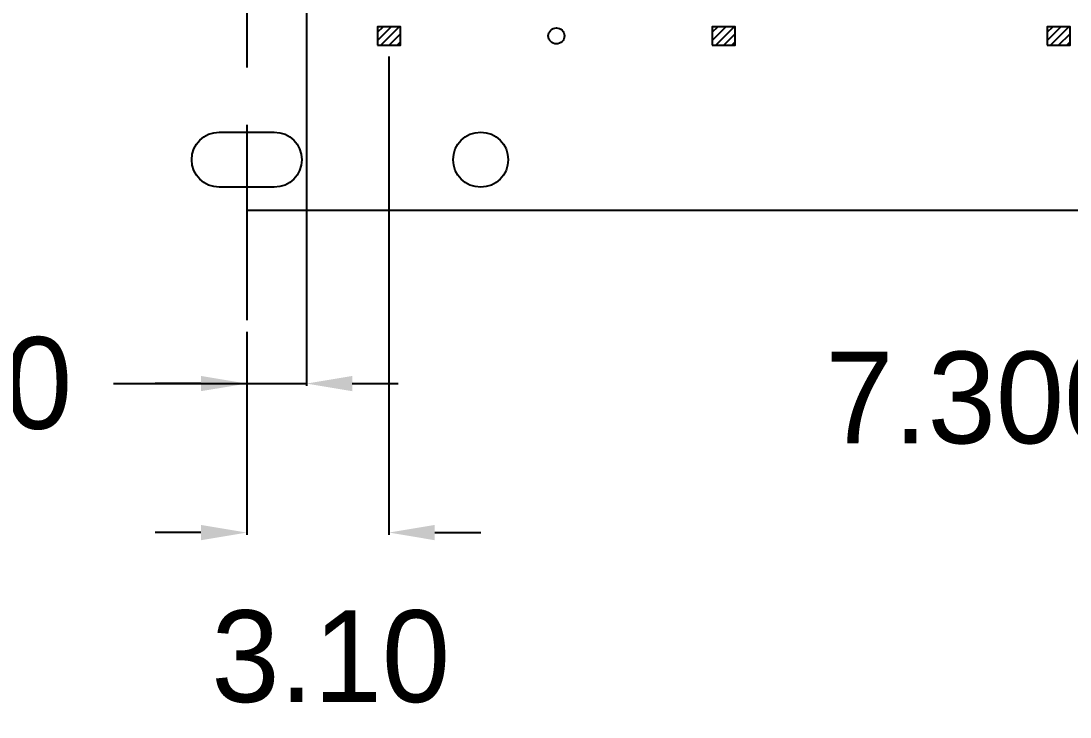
# Model space of a CAD drawing. Extents: x -371 to -96, y -307 to -115.
# Drawn here: x -291.71 to -268.84, y -306.73 to -291.55 of the extents above; entities that cross this region are included whole.
import ezdxf

# ---------------------------------------------------------------- set-up
doc = ezdxf.new("R2010")
doc.units = 0
doc.header["$LTSCALE"] = 5
doc.header["$MEASUREMENT"] = 0
doc.linetypes.add('CENTER', pattern=[2, 1.25, -0.25, 0.25, -0.25])
doc.layers.get('0').update_dxf_attribs({"linetype": 'CONTINUOUS'})
doc.layers.get('DEFPOINTS').update_dxf_attribs({"linetype": 'CONTINUOUS'})
for name, color, linetype in [('CENTER', 1, 'CENTER'), ('DIM', 3, 'CONTINUOUS'), ('half_bottom', 4, 'CONTINUOUS')]:
    doc.layers.add(name, color=color, linetype=linetype)
doc.dimstyles.get("Standard").update_dxf_attribs({"dimtxt": 0.3, "dimasz": 0.2, "dimexe": 0.05, "dimexo": 0.15, "dimgap": 0.05, "dimtad": 0, "dimtoh": 1, "dimdec": 3, "dimdsep": 46, "dimtxsty": 'STANDARD', "dimcen": 0.5, "dimadec": 0, "dimazin": 0, "dimtfac": 1, "dimtdec": 3, "dimtofl": 0, "dimtmove": 0, "dimatfit": 3, "dimfxl": 1, "dimtolj": 1, "dimtzin": 0, "dimarcsym": 0})

# ---------------------------------------------------------------- blocks, each defined once
blk = doc.blocks.new('*D35')
at = {"layer": 'DEFPOINTS', "color": 0, "linetype": 'Continuous', "transparency": 16777216}
for p in [(-55.449, 126.605), (-48.149, 126.605), (-55.449, 113.953)]:
    blk.add_point(p, dxfattribs=at)
at = {"layer": 'DIM', "color": 0, "linetype": 'Continuous', "lineweight": -2, "transparency": 16777216}
for p, q in [((-55.449, 126.355), (-55.449, 113.903)), ((-48.149, 126.355), (-48.149, 113.903)), ((-49.149, 113.953), (-54.449, 113.953))]:
    blk.add_line(p, q, dxfattribs=at)
at = {"layer": 'DIM', "color": 0, "linetype": 'Continuous', "transparency": 16777216}
for points in [[(-54.449, 114.119), (-54.449, 113.786), (-55.449, 113.953)], [(-49.149, 114.119), (-49.149, 113.786), (-48.149, 113.953)]]:
    blk.add_solid(points, dxfattribs=at)
at = {"layer": 'DIM', "color": 0, "linetype": 'Continuous', "transparency": 16777216, "insert": (-60.837, 114.582), "char_height": 2, "attachment_point": 5}
blk.add_mtext('\\A1;7.300', dxfattribs=at)
blk = doc.blocks.new('*D38')
at = {"layer": 'DEFPOINTS', "color": 0, "linetype": 'Continuous', "transparency": 16777216}
for p in [(-75.499, 127.232), (-76.799, 116.281), (-75.499, 114.899)]:
    blk.add_point(p, dxfattribs=at)
at = {"layer": 'DIM', "color": 0, "linetype": 'Continuous', "lineweight": -2, "transparency": 16777216}
for p, q in [((-75.499, 126.982), (-75.499, 114.849)), ((-76.799, 116.031), (-76.799, 114.849)), ((-79.706, 114.899), (-76.799, 114.899)), ((-77.799, 114.899), (-78.799, 114.899)), ((-76.799, 114.899), (-75.499, 114.899)), ((-74.499, 114.899), (-73.499, 114.899))]:
    blk.add_line(p, q, dxfattribs=at)
at = {"layer": 'DIM', "color": 0, "linetype": 'Continuous', "transparency": 16777216}
for points in [[(-77.799, 115.066), (-77.799, 114.733), (-76.799, 114.899)], [(-74.499, 115.066), (-74.499, 114.733), (-75.499, 114.899)]]:
    blk.add_solid(points, dxfattribs=at)
at = {"layer": 'DIM', "color": 0, "linetype": 'Continuous', "transparency": 16777216, "insert": (-83.206, 114.899), "char_height": 2, "attachment_point": 5}
blk.add_mtext('\\A1;1.30', dxfattribs=at)
blk = doc.blocks.new('*D41')
at = {"layer": 'DEFPOINTS', "color": 0, "linetype": 'Continuous', "transparency": 16777216}
for p in [(-73.699, 122.282), (-76.799, 116.281), (-73.699, 111.65)]:
    blk.add_point(p, dxfattribs=at)
at = {"layer": 'DIM', "color": 0, "linetype": 'Continuous', "lineweight": -2, "transparency": 16777216}
for p, q in [((-73.699, 122.032), (-73.699, 111.6)), ((-76.799, 116.031), (-76.799, 111.6)), ((-77.799, 111.65), (-78.799, 111.65)), ((-72.699, 111.65), (-71.699, 111.65))]:
    blk.add_line(p, q, dxfattribs=at)
at = {"layer": 'DIM', "color": 0, "linetype": 'Continuous', "transparency": 16777216}
for points in [[(-77.799, 111.817), (-77.799, 111.483), (-76.799, 111.65)], [(-72.699, 111.817), (-72.699, 111.483), (-73.699, 111.65)]]:
    blk.add_solid(points, dxfattribs=at)
at = {"layer": 'DIM', "color": 0, "linetype": 'Continuous', "transparency": 16777216, "insert": (-74.968, 108.94), "char_height": 2, "attachment_point": 5}
blk.add_mtext('\\A1;3.10', dxfattribs=at)
blk = doc.blocks.new('*D43')
at = {"layer": 'DEFPOINTS', "color": 0, "linetype": 'Continuous', "transparency": 16777216}
for p in [(-78.099, 127.232), (-84.016, 123.832), (-78.199, 123.832)]:
    blk.add_point(p, dxfattribs=at)
at = {"layer": 'DIM', "color": 0, "linetype": 'Continuous', "lineweight": -2, "transparency": 16777216}
for p, q in [((-85.016, 130.509), (-84.016, 130.509)), ((-84.016, 130.509), (-84.016, 129.232)), ((-84.016, 128.232), (-84.016, 129.232)), ((-78.349, 127.232), (-84.066, 127.232)), ((-78.449, 123.832), (-84.066, 123.832)), ((-84.016, 122.832), (-84.016, 121.832))]:
    blk.add_line(p, q, dxfattribs=at)
at = {"layer": 'DIM', "color": 0, "linetype": 'Continuous', "transparency": 16777216}
for points in [[(-84.183, 128.232), (-83.849, 128.232), (-84.016, 127.232)], [(-84.183, 122.832), (-83.849, 122.832), (-84.016, 123.832)]]:
    blk.add_solid(points, dxfattribs=at)
at = {"layer": 'DIM', "color": 0, "linetype": 'Continuous', "transparency": 16777216, "insert": (-88.849, 130.509), "char_height": 2, "attachment_point": 5}
blk.add_mtext('\\A1;3.40', dxfattribs=at)

msp = doc.modelspace()

# ---------------------------------------------------------------- hatches: boundary and pattern name
at = {"layer": 'half_bottom'}
h = msp.add_hatch(dxfattribs=at)
h.set_pattern_fill('ANSI31,_O', color=256)
h.set_pattern_definition([(45, (-206.92747, -413.31123), (-0.08838835, 0.08838835), [])])
h.paths.add_polyline_path([(-283.9367, -292.0783), (-283.4367, -292.0783), (-283.4367, -291.6783), (-283.9367, -291.6783)])
h = msp.add_hatch(dxfattribs=at)
h.set_pattern_fill('ANSI31,_O', color=256)
h.set_pattern_definition([(45, (-199.62747, -413.31123), (-0.08838835, 0.08838835), [])])
h.paths.add_polyline_path([(-276.6367, -292.0783), (-276.1367, -292.0783), (-276.1367, -291.6783), (-276.6367, -291.6783)])
h = msp.add_hatch(dxfattribs=at)
h.set_pattern_fill('ANSI31,_O', color=256)
h.set_pattern_definition([(45, (-192.32747, -413.31123), (-0.08838835, 0.08838835), [])])
h.paths.add_polyline_path([(-269.3367, -292.0783), (-268.8367, -292.0783), (-268.8367, -291.6783), (-269.3367, -291.6783)])

# ---------------------------------------------------------------- linework, layer by layer
msp.add_line((-286.7867, -295.6783), (-238.1831, -295.6783))
msp.add_lwpolyline([(-286.1867, -293.9783, -1), (-286.1867, -295.1783), (-287.3867, -295.1783, -1), (-287.3867, -293.9783)], format="xyb", close=True)
for centre, radius in [((-280.0367, -291.8783), 0.175), ((-281.6867, -294.5783), 0.6)]:
    msp.add_circle(centre, radius)
at = {"layer": 'CENTER'}
msp.add_line((-286.7867, -223.8156), (-286.7867, -298.079), dxfattribs=at)
at = {"layer": 'half_bottom'}
for points in [[(-283.9367, -292.0783), (-283.4367, -292.0783), (-283.4367, -291.6783), (-283.9367, -291.6783)], [(-276.6367, -292.0783), (-276.1367, -292.0783), (-276.1367, -291.6783), (-276.6367, -291.6783)], [(-269.3367, -292.0783), (-268.8367, -292.0783), (-268.8367, -291.6783), (-269.3367, -291.6783)]]:
    msp.add_lwpolyline(points, close=True, dxfattribs=at)

# ---------------------------------------------------------------- dimensions: what is measured, and where the dimension line sits
at = {"layer": 'DIM', "linetype": 'Continuous'}
for base, p1, p2, angle, override, picture, middle in [((-294.0037, -290.5283), (-288.0867, -287.1283), (-288.1867, -290.5283), 90, {"dimtxt": 2, "dimasz": 1, "dimexo": 0.25, "dimgap": 1, "dimdec": 2, "dimtmove": 1}, '*D43', (-294.2265, -283.8513)), ((-285.4867, -299.4611), (-286.7867, -298.079), (-285.4867, -287.1283), 180, {"dimtxt": 2, "dimasz": 1, "dimexo": 0.25, "dimgap": 1, "dimdec": 2, "dimtmove": 1}, '*D38', (-293.1936, -300.0739)), ((-283.6867, -302.7105), (-286.7867, -298.079), (-283.6867, -292.0783), 180, {"dimtxt": 2, "dimasz": 1, "dimexo": 0.25, "dimgap": 1, "dimdec": 2, "dimtmove": 2}, '*D41', (-284.956, -305.4208))]:
    dim = msp.add_linear_dim(base=base, p1=p1, p2=p2, angle=angle, text='<>0', dimstyle='STANDARD', override=override, dxfattribs=at)
    dim.commit()
    dim.dimension.update_dxf_attribs({"geometry": picture, "text_midpoint": middle, "dimtype": 128, "insert": (-209.9878, -414.3604)})
dim = msp.add_linear_dim(base=(-265.4367, -300.4078), p1=(-258.1367, -287.7557), p2=(-265.4367, -287.7557), text='<>00', dimstyle='STANDARD', override={"dimtxt": 2, "dimasz": 1, "dimexo": 0.25, "dimgap": 1, "dimdec": 2, "dimtmove": 1}, dxfattribs=at)
dim.commit()
dim.dimension.update_dxf_attribs({"geometry": '*D35', "text_midpoint": (-270.8247, -299.7786), "dimtype": 128, "insert": (-209.9878, -414.3604)})

doc.saveas('drawing.dxf')
